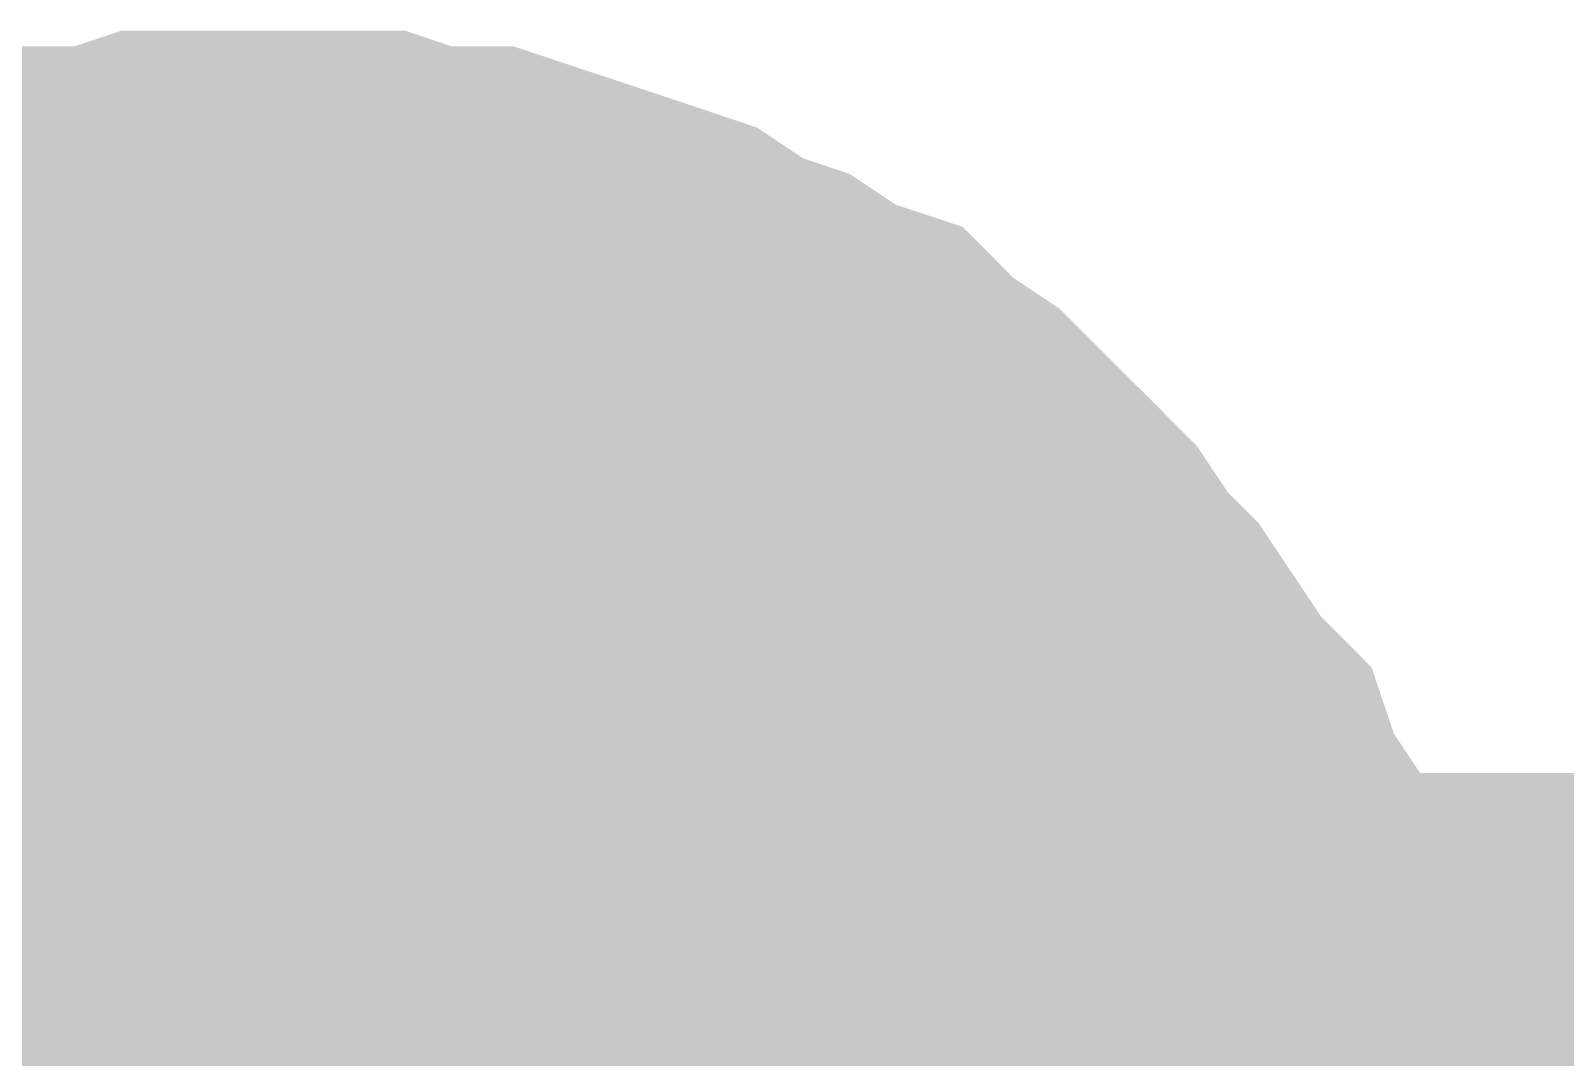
# Model space of a CAD drawing. Header units: inches. Extents: x 0 to 841, y 0 to 594.
# Drawn here: x 287.347 to 288.461, y 355.158 to 355.903 of the extents above; entities that cross this region are included whole.
import ezdxf

# ---------------------------------------------------------------- set-up
doc = ezdxf.new("R2010")
doc.units = ezdxf.units.IN
doc.layers.add('Sheet', color=255, linetype='Continuous')

msp = doc.modelspace()

# ---------------------------------------------------------------- linework, layer by layer
at = {"layer": 'Sheet'}
for points in [[(287.1792, 355.6746, 0.2997, 0.2997, 0), (287.2129, 355.697, 0.2997, 0.2997, 0), (287.2466, 355.7083, 0.2997, 0.2997, 0), (287.2915, 355.7195, 0.2997, 0.2997, 0), (287.3252, 355.7307, 0.2997, 0.2997, 0), (287.3589, 355.7419, 0.2997, 0.2997, 0), (287.4038, 355.7419, 0.2997, 0.2997, 0), (287.4375, 355.7532, 0.2997, 0.2997, 0), (287.4712, 355.7532, 0.2997, 0.2997, 0), (287.5161, 355.7532, 0.2997, 0.2997, 0)], [(287.1792, 355.6746, 0.2997, 0.2997, 0), (287.2129, 355.697, 0.2997, 0.2997, 0), (287.2466, 355.7083, 0.2997, 0.2997, 0), (287.2915, 355.7195, 0.2997, 0.2997, 0), (287.3252, 355.7307, 0.2997, 0.2997, 0), (287.3589, 355.7419, 0.2997, 0.2997, 0), (287.4038, 355.7419, 0.2997, 0.2997, 0), (287.4375, 355.7532, 0.2997, 0.2997, 0), (287.4712, 355.7532, 0.2997, 0.2997, 0), (287.5161, 355.7532, 0.2997, 0.2997, 0)], [(287.1792, 355.6746, 0.2997, 0.2997, 0), (287.2129, 355.697, 0.2997, 0.2997, 0), (287.2466, 355.7083, 0.2997, 0.2997, 0), (287.2915, 355.7195, 0.2997, 0.2997, 0), (287.3252, 355.7307, 0.2997, 0.2997, 0), (287.3589, 355.7419, 0.2997, 0.2997, 0), (287.4038, 355.7419, 0.2997, 0.2997, 0), (287.4375, 355.7532, 0.2997, 0.2997, 0), (287.4712, 355.7532, 0.2997, 0.2997, 0), (287.5161, 355.7532, 0.2997, 0.2997, 0)], [(287.1792, 355.6746, 0.2997, 0.2997, 0), (287.2129, 355.697, 0.2997, 0.2997, 0), (287.2466, 355.7083, 0.2997, 0.2997, 0), (287.2915, 355.7195, 0.2997, 0.2997, 0), (287.3252, 355.7307, 0.2997, 0.2997, 0), (287.3589, 355.7419, 0.2997, 0.2997, 0), (287.4038, 355.7419, 0.2997, 0.2997, 0), (287.4375, 355.7532, 0.2997, 0.2997, 0), (287.4712, 355.7532, 0.2997, 0.2997, 0), (287.5161, 355.7532, 0.2997, 0.2997, 0)], [(287.5161, 355.7532, 0.2997, 0.2997, 0), (287.5161, 355.7532, 0.2997, 0.2997, 0)], [(287.5161, 355.7532, 0.2997, 0.2997, 0), (287.5498, 355.7532, 0.2997, 0.2997, 0), (287.5947, 355.7532, 0.2997, 0.2997, 0), (287.6284, 355.7419, 0.2997, 0.2997, 0), (287.6733, 355.7419, 0.2997, 0.2997, 0), (287.707, 355.7307, 0.2997, 0.2997, 0), (287.7407, 355.7195, 0.2997, 0.2997, 0), (287.7744, 355.7083, 0.2997, 0.2997, 0), (287.808, 355.697, 0.2997, 0.2997, 0), (287.8417, 355.6746, 0.2997, 0.2997, 0), (287.8754, 355.6633, 0.2997, 0.2997, 0), (287.9091, 355.6409, 0.2997, 0.2997, 0), (287.9428, 355.6297, 0.2997, 0.2997, 0), (287.9652, 355.6072, 0.2997, 0.2997, 0), (287.9989, 355.5847, 0.2997, 0.2997, 0), (288.0326, 355.551, 0.2997, 0.2997, 0), (288.0551, 355.5286, 0.2997, 0.2997, 0), (288.0775, 355.5061, 0.2997, 0.2997, 0), (288.1, 355.4724, 0.2997, 0.2997, 0), (288.1224, 355.45, 0.2997, 0.2997, 0), (288.1449, 355.4163, 0.2997, 0.2997, 0), (288.1674, 355.3826, 0.2997, 0.2997, 0), (288.1898, 355.3601, 0.2997, 0.2997, 0), (288.2011, 355.3265, 0.2997, 0.2997, 0), (288.2235, 355.2928, 0.2997, 0.2997, 0), (288.2347, 355.2591, 0.2997, 0.2997, 0), (288.246, 355.2142, 0.2997, 0.2997, 0), (288.2572, 355.1805, 0.2997, 0.2997, 0), (288.2684, 355.1468, 0.2997, 0.2997, 0), (288.2684, 355.1019, 0.2997, 0.2997, 0), (288.2797, 355.0682, 0.2997, 0.2997, 0), (288.2797, 355.0345, 0.2997, 0.2997, 0), (288.2797, 354.9896, 0.2997, 0.2997, 0)], [(287.5161, 355.7532, 0.2997, 0.2997, 0), (287.5161, 355.7532, 0.2997, 0.2997, 0)], [(287.5161, 355.7532, 0.2997, 0.2997, 0), (287.5498, 355.7532, 0.2997, 0.2997, 0), (287.5947, 355.7532, 0.2997, 0.2997, 0), (287.6284, 355.7419, 0.2997, 0.2997, 0), (287.6733, 355.7419, 0.2997, 0.2997, 0), (287.707, 355.7307, 0.2997, 0.2997, 0), (287.7407, 355.7195, 0.2997, 0.2997, 0), (287.7744, 355.7083, 0.2997, 0.2997, 0), (287.808, 355.697, 0.2997, 0.2997, 0), (287.8417, 355.6746, 0.2997, 0.2997, 0), (287.8754, 355.6633, 0.2997, 0.2997, 0), (287.9091, 355.6409, 0.2997, 0.2997, 0), (287.9428, 355.6297, 0.2997, 0.2997, 0), (287.9652, 355.6072, 0.2997, 0.2997, 0), (287.9989, 355.5847, 0.2997, 0.2997, 0), (288.0326, 355.551, 0.2997, 0.2997, 0), (288.0551, 355.5286, 0.2997, 0.2997, 0), (288.0775, 355.5061, 0.2997, 0.2997, 0), (288.1, 355.4724, 0.2997, 0.2997, 0), (288.1224, 355.45, 0.2997, 0.2997, 0), (288.1449, 355.4163, 0.2997, 0.2997, 0), (288.1674, 355.3826, 0.2997, 0.2997, 0), (288.1898, 355.3601, 0.2997, 0.2997, 0), (288.2011, 355.3265, 0.2997, 0.2997, 0), (288.2235, 355.2928, 0.2997, 0.2997, 0), (288.2347, 355.2591, 0.2997, 0.2997, 0), (288.246, 355.2142, 0.2997, 0.2997, 0), (288.2572, 355.1805, 0.2997, 0.2997, 0), (288.2684, 355.1468, 0.2997, 0.2997, 0), (288.2684, 355.1019, 0.2997, 0.2997, 0), (288.2797, 355.0682, 0.2997, 0.2997, 0), (288.2797, 355.0345, 0.2997, 0.2997, 0), (288.2797, 354.9896, 0.2997, 0.2997, 0)], [(287.5161, 355.7532, 0.2997, 0.2997, 0), (287.5161, 355.7532, 0.2997, 0.2997, 0)], [(287.5161, 355.7532, 0.2997, 0.2997, 0), (287.5498, 355.7532, 0.2997, 0.2997, 0), (287.5947, 355.7532, 0.2997, 0.2997, 0), (287.6284, 355.7419, 0.2997, 0.2997, 0), (287.6733, 355.7419, 0.2997, 0.2997, 0), (287.707, 355.7307, 0.2997, 0.2997, 0), (287.7407, 355.7195, 0.2997, 0.2997, 0), (287.7744, 355.7083, 0.2997, 0.2997, 0), (287.808, 355.697, 0.2997, 0.2997, 0), (287.8417, 355.6746, 0.2997, 0.2997, 0), (287.8754, 355.6633, 0.2997, 0.2997, 0), (287.9091, 355.6409, 0.2997, 0.2997, 0), (287.9428, 355.6297, 0.2997, 0.2997, 0), (287.9652, 355.6072, 0.2997, 0.2997, 0), (287.9989, 355.5847, 0.2997, 0.2997, 0), (288.0326, 355.551, 0.2997, 0.2997, 0), (288.0551, 355.5286, 0.2997, 0.2997, 0), (288.0775, 355.5061, 0.2997, 0.2997, 0), (288.1, 355.4724, 0.2997, 0.2997, 0), (288.1224, 355.45, 0.2997, 0.2997, 0), (288.1449, 355.4163, 0.2997, 0.2997, 0), (288.1674, 355.3826, 0.2997, 0.2997, 0), (288.1898, 355.3601, 0.2997, 0.2997, 0), (288.2011, 355.3265, 0.2997, 0.2997, 0), (288.2235, 355.2928, 0.2997, 0.2997, 0), (288.2347, 355.2591, 0.2997, 0.2997, 0), (288.246, 355.2142, 0.2997, 0.2997, 0), (288.2572, 355.1805, 0.2997, 0.2997, 0), (288.2684, 355.1468, 0.2997, 0.2997, 0), (288.2684, 355.1019, 0.2997, 0.2997, 0), (288.2797, 355.0682, 0.2997, 0.2997, 0), (288.2797, 355.0345, 0.2997, 0.2997, 0), (288.2797, 354.9896, 0.2997, 0.2997, 0)], [(287.5161, 355.7532, 0.2997, 0.2997, 0), (287.5161, 355.7532, 0.2997, 0.2997, 0)], [(287.5161, 355.7532, 0.2997, 0.2997, 0), (287.5498, 355.7532, 0.2997, 0.2997, 0), (287.5947, 355.7532, 0.2997, 0.2997, 0), (287.6284, 355.7419, 0.2997, 0.2997, 0), (287.6733, 355.7419, 0.2997, 0.2997, 0), (287.707, 355.7307, 0.2997, 0.2997, 0), (287.7407, 355.7195, 0.2997, 0.2997, 0), (287.7744, 355.7083, 0.2997, 0.2997, 0), (287.808, 355.697, 0.2997, 0.2997, 0), (287.8417, 355.6746, 0.2997, 0.2997, 0), (287.8754, 355.6633, 0.2997, 0.2997, 0), (287.9091, 355.6409, 0.2997, 0.2997, 0), (287.9428, 355.6297, 0.2997, 0.2997, 0), (287.9652, 355.6072, 0.2997, 0.2997, 0), (287.9989, 355.5847, 0.2997, 0.2997, 0), (288.0326, 355.551, 0.2997, 0.2997, 0), (288.0551, 355.5286, 0.2997, 0.2997, 0), (288.0775, 355.5061, 0.2997, 0.2997, 0), (288.1, 355.4724, 0.2997, 0.2997, 0), (288.1224, 355.45, 0.2997, 0.2997, 0), (288.1449, 355.4163, 0.2997, 0.2997, 0), (288.1674, 355.3826, 0.2997, 0.2997, 0), (288.1898, 355.3601, 0.2997, 0.2997, 0), (288.2011, 355.3265, 0.2997, 0.2997, 0), (288.2235, 355.2928, 0.2997, 0.2997, 0), (288.2347, 355.2591, 0.2997, 0.2997, 0), (288.246, 355.2142, 0.2997, 0.2997, 0), (288.2572, 355.1805, 0.2997, 0.2997, 0), (288.2684, 355.1468, 0.2997, 0.2997, 0), (288.2684, 355.1019, 0.2997, 0.2997, 0), (288.2797, 355.0682, 0.2997, 0.2997, 0), (288.2797, 355.0345, 0.2997, 0.2997, 0), (288.2797, 354.9896, 0.2997, 0.2997, 0)], [(287.2915, 355.7195, 0.0991, 0.0991, 0), (287.3252, 355.7307, 0.0991, 0.0991, 0), (287.3589, 355.7419, 0.0991, 0.0991, 0), (287.4038, 355.7419, 0.0991, 0.0991, 0), (287.4375, 355.7532, 0.0991, 0.0991, 0), (287.4712, 355.7532, 0.0991, 0.0991, 0), (287.5161, 355.7532, 0.0991, 0.0991, 0)], [(287.2915, 355.7195, 0.0991, 0.0991, 0), (287.3252, 355.7307, 0.0991, 0.0991, 0), (287.3589, 355.7419, 0.0991, 0.0991, 0), (287.4038, 355.7419, 0.0991, 0.0991, 0), (287.4375, 355.7532, 0.0991, 0.0991, 0), (287.4712, 355.7532, 0.0991, 0.0991, 0), (287.5161, 355.7532, 0.0991, 0.0991, 0)], [(287.2915, 355.7195, 0.0991, 0.0991, 0), (287.3252, 355.7307, 0.0991, 0.0991, 0), (287.3589, 355.7419, 0.0991, 0.0991, 0), (287.4038, 355.7419, 0.0991, 0.0991, 0), (287.4375, 355.7532, 0.0991, 0.0991, 0), (287.4712, 355.7532, 0.0991, 0.0991, 0), (287.5161, 355.7532, 0.0991, 0.0991, 0)], [(287.2915, 355.7195, 0.0991, 0.0991, 0), (287.3252, 355.7307, 0.0991, 0.0991, 0), (287.3589, 355.7419, 0.0991, 0.0991, 0), (287.4038, 355.7419, 0.0991, 0.0991, 0), (287.4375, 355.7532, 0.0991, 0.0991, 0), (287.4712, 355.7532, 0.0991, 0.0991, 0), (287.5161, 355.7532, 0.0991, 0.0991, 0)], [(287.5161, 355.7532, 0.0991, 0.0991, 0), (287.5161, 355.7532, 0.0991, 0.0991, 0)], [(287.5161, 355.7532, 0.0991, 0.0991, 0), (287.5498, 355.7532, 0.0991, 0.0991, 0), (287.5947, 355.7532, 0.0991, 0.0991, 0), (287.6284, 355.7419, 0.0991, 0.0991, 0), (287.6733, 355.7419, 0.0991, 0.0991, 0), (287.707, 355.7307, 0.0991, 0.0991, 0), (287.7407, 355.7195, 0.0991, 0.0991, 0), (287.7744, 355.7083, 0.0991, 0.0991, 0), (287.808, 355.697, 0.0991, 0.0991, 0), (287.8417, 355.6746, 0.0991, 0.0991, 0), (287.8754, 355.6633, 0.0991, 0.0991, 0), (287.9091, 355.6409, 0.0991, 0.0991, 0), (287.9428, 355.6297, 0.0991, 0.0991, 0), (287.9652, 355.6072, 0.0991, 0.0991, 0), (287.9989, 355.5847, 0.0991, 0.0991, 0), (288.0326, 355.551, 0.0991, 0.0991, 0), (288.0551, 355.5286, 0.0991, 0.0991, 0), (288.0775, 355.5061, 0.0991, 0.0991, 0), (288.1, 355.4724, 0.0991, 0.0991, 0), (288.1224, 355.45, 0.0991, 0.0991, 0), (288.1449, 355.4163, 0.0991, 0.0991, 0), (288.1674, 355.3826, 0.0991, 0.0991, 0), (288.1898, 355.3601, 0.0991, 0.0991, 0), (288.2011, 355.3265, 0.0991, 0.0991, 0), (288.2235, 355.2928, 0.0991, 0.0991, 0), (288.2347, 355.2591, 0.0991, 0.0991, 0), (288.246, 355.2142, 0.0991, 0.0991, 0), (288.2572, 355.1805, 0.0991, 0.0991, 0), (288.2684, 355.1468, 0.0991, 0.0991, 0), (288.2684, 355.1019, 0.0991, 0.0991, 0)], [(287.5161, 355.7532, 0.0991, 0.0991, 0), (287.5161, 355.7532, 0.0991, 0.0991, 0)], [(287.5161, 355.7532, 0.0991, 0.0991, 0), (287.5498, 355.7532, 0.0991, 0.0991, 0), (287.5947, 355.7532, 0.0991, 0.0991, 0), (287.6284, 355.7419, 0.0991, 0.0991, 0), (287.6733, 355.7419, 0.0991, 0.0991, 0), (287.707, 355.7307, 0.0991, 0.0991, 0), (287.7407, 355.7195, 0.0991, 0.0991, 0), (287.7744, 355.7083, 0.0991, 0.0991, 0), (287.808, 355.697, 0.0991, 0.0991, 0), (287.8417, 355.6746, 0.0991, 0.0991, 0), (287.8754, 355.6633, 0.0991, 0.0991, 0), (287.9091, 355.6409, 0.0991, 0.0991, 0), (287.9428, 355.6297, 0.0991, 0.0991, 0), (287.9652, 355.6072, 0.0991, 0.0991, 0), (287.9989, 355.5847, 0.0991, 0.0991, 0), (288.0326, 355.551, 0.0991, 0.0991, 0), (288.0551, 355.5286, 0.0991, 0.0991, 0), (288.0775, 355.5061, 0.0991, 0.0991, 0), (288.1, 355.4724, 0.0991, 0.0991, 0), (288.1224, 355.45, 0.0991, 0.0991, 0), (288.1449, 355.4163, 0.0991, 0.0991, 0), (288.1674, 355.3826, 0.0991, 0.0991, 0), (288.1898, 355.3601, 0.0991, 0.0991, 0), (288.2011, 355.3265, 0.0991, 0.0991, 0), (288.2235, 355.2928, 0.0991, 0.0991, 0), (288.2347, 355.2591, 0.0991, 0.0991, 0), (288.246, 355.2142, 0.0991, 0.0991, 0), (288.2572, 355.1805, 0.0991, 0.0991, 0), (288.2684, 355.1468, 0.0991, 0.0991, 0), (288.2684, 355.1019, 0.0991, 0.0991, 0)], [(287.5161, 355.7532, 0.0991, 0.0991, 0), (287.5161, 355.7532, 0.0991, 0.0991, 0)], [(287.5161, 355.7532, 0.0991, 0.0991, 0), (287.5498, 355.7532, 0.0991, 0.0991, 0), (287.5947, 355.7532, 0.0991, 0.0991, 0), (287.6284, 355.7419, 0.0991, 0.0991, 0), (287.6733, 355.7419, 0.0991, 0.0991, 0), (287.707, 355.7307, 0.0991, 0.0991, 0), (287.7407, 355.7195, 0.0991, 0.0991, 0), (287.7744, 355.7083, 0.0991, 0.0991, 0), (287.808, 355.697, 0.0991, 0.0991, 0), (287.8417, 355.6746, 0.0991, 0.0991, 0), (287.8754, 355.6633, 0.0991, 0.0991, 0), (287.9091, 355.6409, 0.0991, 0.0991, 0), (287.9428, 355.6297, 0.0991, 0.0991, 0), (287.9652, 355.6072, 0.0991, 0.0991, 0), (287.9989, 355.5847, 0.0991, 0.0991, 0), (288.0326, 355.551, 0.0991, 0.0991, 0), (288.0551, 355.5286, 0.0991, 0.0991, 0), (288.0775, 355.5061, 0.0991, 0.0991, 0), (288.1, 355.4724, 0.0991, 0.0991, 0), (288.1224, 355.45, 0.0991, 0.0991, 0), (288.1449, 355.4163, 0.0991, 0.0991, 0), (288.1674, 355.3826, 0.0991, 0.0991, 0), (288.1898, 355.3601, 0.0991, 0.0991, 0), (288.2011, 355.3265, 0.0991, 0.0991, 0), (288.2235, 355.2928, 0.0991, 0.0991, 0), (288.2347, 355.2591, 0.0991, 0.0991, 0), (288.246, 355.2142, 0.0991, 0.0991, 0), (288.2572, 355.1805, 0.0991, 0.0991, 0), (288.2684, 355.1468, 0.0991, 0.0991, 0), (288.2684, 355.1019, 0.0991, 0.0991, 0)], [(287.5161, 355.7532, 0.0991, 0.0991, 0), (287.5161, 355.7532, 0.0991, 0.0991, 0)], [(287.5161, 355.7532, 0.0991, 0.0991, 0), (287.5498, 355.7532, 0.0991, 0.0991, 0), (287.5947, 355.7532, 0.0991, 0.0991, 0), (287.6284, 355.7419, 0.0991, 0.0991, 0), (287.6733, 355.7419, 0.0991, 0.0991, 0), (287.707, 355.7307, 0.0991, 0.0991, 0), (287.7407, 355.7195, 0.0991, 0.0991, 0), (287.7744, 355.7083, 0.0991, 0.0991, 0), (287.808, 355.697, 0.0991, 0.0991, 0), (287.8417, 355.6746, 0.0991, 0.0991, 0), (287.8754, 355.6633, 0.0991, 0.0991, 0), (287.9091, 355.6409, 0.0991, 0.0991, 0), (287.9428, 355.6297, 0.0991, 0.0991, 0), (287.9652, 355.6072, 0.0991, 0.0991, 0), (287.9989, 355.5847, 0.0991, 0.0991, 0), (288.0326, 355.551, 0.0991, 0.0991, 0), (288.0551, 355.5286, 0.0991, 0.0991, 0), (288.0775, 355.5061, 0.0991, 0.0991, 0), (288.1, 355.4724, 0.0991, 0.0991, 0), (288.1224, 355.45, 0.0991, 0.0991, 0), (288.1449, 355.4163, 0.0991, 0.0991, 0), (288.1674, 355.3826, 0.0991, 0.0991, 0), (288.1898, 355.3601, 0.0991, 0.0991, 0), (288.2011, 355.3265, 0.0991, 0.0991, 0), (288.2235, 355.2928, 0.0991, 0.0991, 0), (288.2347, 355.2591, 0.0991, 0.0991, 0), (288.246, 355.2142, 0.0991, 0.0991, 0), (288.2572, 355.1805, 0.0991, 0.0991, 0), (288.2684, 355.1468, 0.0991, 0.0991, 0), (288.2684, 355.1019, 0.0991, 0.0991, 0)], [(287.1905, 355.3826, 0.2997, 0.2997, 0), (287.2129, 355.4051, 0.2997, 0.2997, 0), (287.2354, 355.4163, 0.2997, 0.2997, 0), (287.2578, 355.4275, 0.2997, 0.2997, 0), (287.2691, 355.4387, 0.2997, 0.2997, 0), (287.2915, 355.45, 0.2997, 0.2997, 0), (287.314, 355.4612, 0.2997, 0.2997, 0), (287.3364, 355.4724, 0.2997, 0.2997, 0), (287.3701, 355.4837, 0.2997, 0.2997, 0), (287.3926, 355.4949, 0.2997, 0.2997, 0), (287.415, 355.4949, 0.2997, 0.2997, 0), (287.4375, 355.4949, 0.2997, 0.2997, 0), (287.4599, 355.5061, 0.2997, 0.2997, 0), (287.4936, 355.5061, 0.2997, 0.2997, 0), (287.5161, 355.5061, 0.2997, 0.2997, 0)], [(287.1905, 355.3826, 0.2997, 0.2997, 0), (287.2129, 355.4051, 0.2997, 0.2997, 0), (287.2354, 355.4163, 0.2997, 0.2997, 0), (287.2578, 355.4275, 0.2997, 0.2997, 0), (287.2691, 355.4387, 0.2997, 0.2997, 0), (287.2915, 355.45, 0.2997, 0.2997, 0), (287.314, 355.4612, 0.2997, 0.2997, 0), (287.3364, 355.4724, 0.2997, 0.2997, 0), (287.3701, 355.4837, 0.2997, 0.2997, 0), (287.3926, 355.4949, 0.2997, 0.2997, 0), (287.415, 355.4949, 0.2997, 0.2997, 0), (287.4375, 355.4949, 0.2997, 0.2997, 0), (287.4599, 355.5061, 0.2997, 0.2997, 0), (287.4936, 355.5061, 0.2997, 0.2997, 0), (287.5161, 355.5061, 0.2997, 0.2997, 0)], [(287.1905, 355.3826, 0.2997, 0.2997, 0), (287.2129, 355.4051, 0.2997, 0.2997, 0), (287.2354, 355.4163, 0.2997, 0.2997, 0), (287.2578, 355.4275, 0.2997, 0.2997, 0), (287.2691, 355.4387, 0.2997, 0.2997, 0), (287.2915, 355.45, 0.2997, 0.2997, 0), (287.314, 355.4612, 0.2997, 0.2997, 0), (287.3364, 355.4724, 0.2997, 0.2997, 0), (287.3701, 355.4837, 0.2997, 0.2997, 0), (287.3926, 355.4949, 0.2997, 0.2997, 0), (287.415, 355.4949, 0.2997, 0.2997, 0), (287.4375, 355.4949, 0.2997, 0.2997, 0), (287.4599, 355.5061, 0.2997, 0.2997, 0), (287.4936, 355.5061, 0.2997, 0.2997, 0), (287.5161, 355.5061, 0.2997, 0.2997, 0)], [(287.5161, 355.5061, 0.2997, 0.2997, 0), (287.5161, 355.5061, 0.2997, 0.2997, 0)], [(287.5161, 355.5061, 0.2997, 0.2997, 0), (287.5385, 355.5061, 0.2997, 0.2997, 0), (287.5722, 355.5061, 0.2997, 0.2997, 0), (287.5947, 355.4949, 0.2997, 0.2997, 0), (287.6171, 355.4949, 0.2997, 0.2997, 0), (287.6396, 355.4949, 0.2997, 0.2997, 0), (287.6621, 355.4837, 0.2997, 0.2997, 0), (287.6958, 355.4724, 0.2997, 0.2997, 0), (287.7182, 355.4612, 0.2997, 0.2997, 0), (287.7407, 355.45, 0.2997, 0.2997, 0), (287.7631, 355.4387, 0.2997, 0.2997, 0), (287.7744, 355.4275, 0.2997, 0.2997, 0), (287.7968, 355.4163, 0.2997, 0.2997, 0), (287.8193, 355.4051, 0.2997, 0.2997, 0), (287.8417, 355.3826, 0.2997, 0.2997, 0), (287.853, 355.3714, 0.2997, 0.2997, 0), (287.8754, 355.3489, 0.2997, 0.2997, 0), (287.8866, 355.3377, 0.2997, 0.2997, 0), (287.9091, 355.3152, 0.2997, 0.2997, 0), (287.9203, 355.2928, 0.2997, 0.2997, 0), (287.9316, 355.2815, 0.2997, 0.2997, 0), (287.954, 355.2591, 0.2997, 0.2997, 0), (287.9652, 355.2366, 0.2997, 0.2997, 0), (287.9765, 355.2142, 0.2997, 0.2997, 0), (287.9765, 355.1917, 0.2997, 0.2997, 0), (287.9877, 355.1692, 0.2997, 0.2997, 0), (287.9989, 355.1468, 0.2997, 0.2997, 0), (288.0102, 355.1131, 0.2997, 0.2997, 0), (288.0102, 355.0906, 0.2997, 0.2997, 0), (288.0102, 355.0682, 0.2997, 0.2997, 0), (288.0214, 355.0457, 0.2997, 0.2997, 0), (288.0214, 355.012, 0.2997, 0.2997, 0), (288.0214, 354.9896, 0.2997, 0.2997, 0)], [(287.5161, 355.5061, 0.2997, 0.2997, 0), (287.5161, 355.5061, 0.2997, 0.2997, 0)], [(287.5161, 355.5061, 0.2997, 0.2997, 0), (287.5385, 355.5061, 0.2997, 0.2997, 0), (287.5722, 355.5061, 0.2997, 0.2997, 0), (287.5947, 355.4949, 0.2997, 0.2997, 0), (287.6171, 355.4949, 0.2997, 0.2997, 0), (287.6396, 355.4949, 0.2997, 0.2997, 0), (287.6621, 355.4837, 0.2997, 0.2997, 0), (287.6958, 355.4724, 0.2997, 0.2997, 0), (287.7182, 355.4612, 0.2997, 0.2997, 0), (287.7407, 355.45, 0.2997, 0.2997, 0), (287.7631, 355.4387, 0.2997, 0.2997, 0), (287.7744, 355.4275, 0.2997, 0.2997, 0), (287.7968, 355.4163, 0.2997, 0.2997, 0), (287.8193, 355.4051, 0.2997, 0.2997, 0), (287.8417, 355.3826, 0.2997, 0.2997, 0), (287.853, 355.3714, 0.2997, 0.2997, 0), (287.8754, 355.3489, 0.2997, 0.2997, 0), (287.8866, 355.3377, 0.2997, 0.2997, 0), (287.9091, 355.3152, 0.2997, 0.2997, 0), (287.9203, 355.2928, 0.2997, 0.2997, 0), (287.9316, 355.2815, 0.2997, 0.2997, 0), (287.954, 355.2591, 0.2997, 0.2997, 0), (287.9652, 355.2366, 0.2997, 0.2997, 0), (287.9765, 355.2142, 0.2997, 0.2997, 0), (287.9765, 355.1917, 0.2997, 0.2997, 0), (287.9877, 355.1692, 0.2997, 0.2997, 0), (287.9989, 355.1468, 0.2997, 0.2997, 0), (288.0102, 355.1131, 0.2997, 0.2997, 0), (288.0102, 355.0906, 0.2997, 0.2997, 0), (288.0102, 355.0682, 0.2997, 0.2997, 0), (288.0214, 355.0457, 0.2997, 0.2997, 0), (288.0214, 355.012, 0.2997, 0.2997, 0), (288.0214, 354.9896, 0.2997, 0.2997, 0)], [(287.5161, 355.5061, 0.2997, 0.2997, 0), (287.5161, 355.5061, 0.2997, 0.2997, 0)], [(287.5161, 355.5061, 0.2997, 0.2997, 0), (287.5385, 355.5061, 0.2997, 0.2997, 0), (287.5722, 355.5061, 0.2997, 0.2997, 0), (287.5947, 355.4949, 0.2997, 0.2997, 0), (287.6171, 355.4949, 0.2997, 0.2997, 0), (287.6396, 355.4949, 0.2997, 0.2997, 0), (287.6621, 355.4837, 0.2997, 0.2997, 0), (287.6958, 355.4724, 0.2997, 0.2997, 0), (287.7182, 355.4612, 0.2997, 0.2997, 0), (287.7407, 355.45, 0.2997, 0.2997, 0), (287.7631, 355.4387, 0.2997, 0.2997, 0), (287.7744, 355.4275, 0.2997, 0.2997, 0), (287.7968, 355.4163, 0.2997, 0.2997, 0), (287.8193, 355.4051, 0.2997, 0.2997, 0), (287.8417, 355.3826, 0.2997, 0.2997, 0), (287.853, 355.3714, 0.2997, 0.2997, 0), (287.8754, 355.3489, 0.2997, 0.2997, 0), (287.8866, 355.3377, 0.2997, 0.2997, 0), (287.9091, 355.3152, 0.2997, 0.2997, 0), (287.9203, 355.2928, 0.2997, 0.2997, 0), (287.9316, 355.2815, 0.2997, 0.2997, 0), (287.954, 355.2591, 0.2997, 0.2997, 0), (287.9652, 355.2366, 0.2997, 0.2997, 0), (287.9765, 355.2142, 0.2997, 0.2997, 0), (287.9765, 355.1917, 0.2997, 0.2997, 0), (287.9877, 355.1692, 0.2997, 0.2997, 0), (287.9989, 355.1468, 0.2997, 0.2997, 0), (288.0102, 355.1131, 0.2997, 0.2997, 0), (288.0102, 355.0906, 0.2997, 0.2997, 0), (288.0102, 355.0682, 0.2997, 0.2997, 0), (288.0214, 355.0457, 0.2997, 0.2997, 0), (288.0214, 355.012, 0.2997, 0.2997, 0), (288.0214, 354.9896, 0.2997, 0.2997, 0)], [(287.2915, 355.45, 0.0991, 0.0991, 0), (287.314, 355.4612, 0.0991, 0.0991, 0), (287.3364, 355.4724, 0.0991, 0.0991, 0), (287.3701, 355.4837, 0.0991, 0.0991, 0), (287.3926, 355.4949, 0.0991, 0.0991, 0), (287.415, 355.4949, 0.0991, 0.0991, 0), (287.4375, 355.4949, 0.0991, 0.0991, 0), (287.4599, 355.5061, 0.0991, 0.0991, 0), (287.4936, 355.5061, 0.0991, 0.0991, 0), (287.5161, 355.5061, 0.0991, 0.0991, 0)], [(287.2915, 355.45, 0.0991, 0.0991, 0), (287.314, 355.4612, 0.0991, 0.0991, 0), (287.3364, 355.4724, 0.0991, 0.0991, 0), (287.3701, 355.4837, 0.0991, 0.0991, 0), (287.3926, 355.4949, 0.0991, 0.0991, 0), (287.415, 355.4949, 0.0991, 0.0991, 0), (287.4375, 355.4949, 0.0991, 0.0991, 0), (287.4599, 355.5061, 0.0991, 0.0991, 0), (287.4936, 355.5061, 0.0991, 0.0991, 0), (287.5161, 355.5061, 0.0991, 0.0991, 0)], [(287.2915, 355.45, 0.0991, 0.0991, 0), (287.314, 355.4612, 0.0991, 0.0991, 0), (287.3364, 355.4724, 0.0991, 0.0991, 0), (287.3701, 355.4837, 0.0991, 0.0991, 0), (287.3926, 355.4949, 0.0991, 0.0991, 0), (287.415, 355.4949, 0.0991, 0.0991, 0), (287.4375, 355.4949, 0.0991, 0.0991, 0), (287.4599, 355.5061, 0.0991, 0.0991, 0), (287.4936, 355.5061, 0.0991, 0.0991, 0), (287.5161, 355.5061, 0.0991, 0.0991, 0)], [(287.5161, 355.5061, 0.0991, 0.0991, 0), (287.5161, 355.5061, 0.0991, 0.0991, 0)], [(287.5161, 355.5061, 0.0991, 0.0991, 0), (287.5385, 355.5061, 0.0991, 0.0991, 0), (287.5722, 355.5061, 0.0991, 0.0991, 0), (287.5947, 355.4949, 0.0991, 0.0991, 0), (287.6171, 355.4949, 0.0991, 0.0991, 0), (287.6396, 355.4949, 0.0991, 0.0991, 0), (287.6621, 355.4837, 0.0991, 0.0991, 0), (287.6958, 355.4724, 0.0991, 0.0991, 0), (287.7182, 355.4612, 0.0991, 0.0991, 0), (287.7407, 355.45, 0.0991, 0.0991, 0), (287.7631, 355.4387, 0.0991, 0.0991, 0), (287.7744, 355.4275, 0.0991, 0.0991, 0), (287.7968, 355.4163, 0.0991, 0.0991, 0), (287.8193, 355.4051, 0.0991, 0.0991, 0), (287.8417, 355.3826, 0.0991, 0.0991, 0), (287.853, 355.3714, 0.0991, 0.0991, 0), (287.8754, 355.3489, 0.0991, 0.0991, 0), (287.8866, 355.3377, 0.0991, 0.0991, 0), (287.9091, 355.3152, 0.0991, 0.0991, 0), (287.9203, 355.2928, 0.0991, 0.0991, 0), (287.9316, 355.2815, 0.0991, 0.0991, 0), (287.954, 355.2591, 0.0991, 0.0991, 0), (287.9652, 355.2366, 0.0991, 0.0991, 0), (287.9765, 355.2142, 0.0991, 0.0991, 0), (287.9765, 355.1917, 0.0991, 0.0991, 0), (287.9877, 355.1692, 0.0991, 0.0991, 0), (287.9989, 355.1468, 0.0991, 0.0991, 0), (288.0102, 355.1131, 0.0991, 0.0991, 0), (288.0102, 355.0906, 0.0991, 0.0991, 0)], [(287.5161, 355.5061, 0.0991, 0.0991, 0), (287.5161, 355.5061, 0.0991, 0.0991, 0)], [(287.5161, 355.5061, 0.0991, 0.0991, 0), (287.5385, 355.5061, 0.0991, 0.0991, 0), (287.5722, 355.5061, 0.0991, 0.0991, 0), (287.5947, 355.4949, 0.0991, 0.0991, 0), (287.6171, 355.4949, 0.0991, 0.0991, 0), (287.6396, 355.4949, 0.0991, 0.0991, 0), (287.6621, 355.4837, 0.0991, 0.0991, 0), (287.6958, 355.4724, 0.0991, 0.0991, 0), (287.7182, 355.4612, 0.0991, 0.0991, 0), (287.7407, 355.45, 0.0991, 0.0991, 0), (287.7631, 355.4387, 0.0991, 0.0991, 0), (287.7744, 355.4275, 0.0991, 0.0991, 0), (287.7968, 355.4163, 0.0991, 0.0991, 0), (287.8193, 355.4051, 0.0991, 0.0991, 0), (287.8417, 355.3826, 0.0991, 0.0991, 0), (287.853, 355.3714, 0.0991, 0.0991, 0), (287.8754, 355.3489, 0.0991, 0.0991, 0), (287.8866, 355.3377, 0.0991, 0.0991, 0), (287.9091, 355.3152, 0.0991, 0.0991, 0), (287.9203, 355.2928, 0.0991, 0.0991, 0), (287.9316, 355.2815, 0.0991, 0.0991, 0), (287.954, 355.2591, 0.0991, 0.0991, 0), (287.9652, 355.2366, 0.0991, 0.0991, 0), (287.9765, 355.2142, 0.0991, 0.0991, 0), (287.9765, 355.1917, 0.0991, 0.0991, 0), (287.9877, 355.1692, 0.0991, 0.0991, 0), (287.9989, 355.1468, 0.0991, 0.0991, 0), (288.0102, 355.1131, 0.0991, 0.0991, 0), (288.0102, 355.0906, 0.0991, 0.0991, 0)], [(287.5161, 355.5061, 0.0991, 0.0991, 0), (287.5161, 355.5061, 0.0991, 0.0991, 0)], [(287.5161, 355.5061, 0.0991, 0.0991, 0), (287.5385, 355.5061, 0.0991, 0.0991, 0), (287.5722, 355.5061, 0.0991, 0.0991, 0), (287.5947, 355.4949, 0.0991, 0.0991, 0), (287.6171, 355.4949, 0.0991, 0.0991, 0), (287.6396, 355.4949, 0.0991, 0.0991, 0), (287.6621, 355.4837, 0.0991, 0.0991, 0), (287.6958, 355.4724, 0.0991, 0.0991, 0), (287.7182, 355.4612, 0.0991, 0.0991, 0), (287.7407, 355.45, 0.0991, 0.0991, 0), (287.7631, 355.4387, 0.0991, 0.0991, 0), (287.7744, 355.4275, 0.0991, 0.0991, 0), (287.7968, 355.4163, 0.0991, 0.0991, 0), (287.8193, 355.4051, 0.0991, 0.0991, 0), (287.8417, 355.3826, 0.0991, 0.0991, 0), (287.853, 355.3714, 0.0991, 0.0991, 0), (287.8754, 355.3489, 0.0991, 0.0991, 0), (287.8866, 355.3377, 0.0991, 0.0991, 0), (287.9091, 355.3152, 0.0991, 0.0991, 0), (287.9203, 355.2928, 0.0991, 0.0991, 0), (287.9316, 355.2815, 0.0991, 0.0991, 0), (287.954, 355.2591, 0.0991, 0.0991, 0), (287.9652, 355.2366, 0.0991, 0.0991, 0), (287.9765, 355.2142, 0.0991, 0.0991, 0), (287.9765, 355.1917, 0.0991, 0.0991, 0), (287.9877, 355.1692, 0.0991, 0.0991, 0), (287.9989, 355.1468, 0.0991, 0.0991, 0), (288.0102, 355.1131, 0.0991, 0.0991, 0), (288.0102, 355.0906, 0.0991, 0.0991, 0)], [(265.0134, 354.9896, 0.7493, 0.7493, 0), (270.0102, 354.9896, 0.7493, 0.7493, 0), (287.5161, 354.9896, 0.7493, 0.7493, 0)], [(287.5161, 349.9924, 0.7493, 0.7493, 0), (287.5161, 354.9896, 0.7493, 0.7493, 0)], [(350.0049, 339.9981, 0.7493, 0.7493, 0), (297.5098, 339.9981, 0.7493, 0.7493, 0), (297.5098, 354.9896, 0.7493, 0.7493, 0), (287.5161, 354.9896, 0.7493, 0.7493, 0)]]:
    msp.add_lwpolyline(points, format="xyseb", dxfattribs=at)
msp.add_lwpolyline([(287.246, 355, 0.508, 0.508, 1), (287.754, 355, 0.508, 0.508, 1)], format="xyseb", close=True, dxfattribs=at)

doc.saveas('drawing.dxf')
